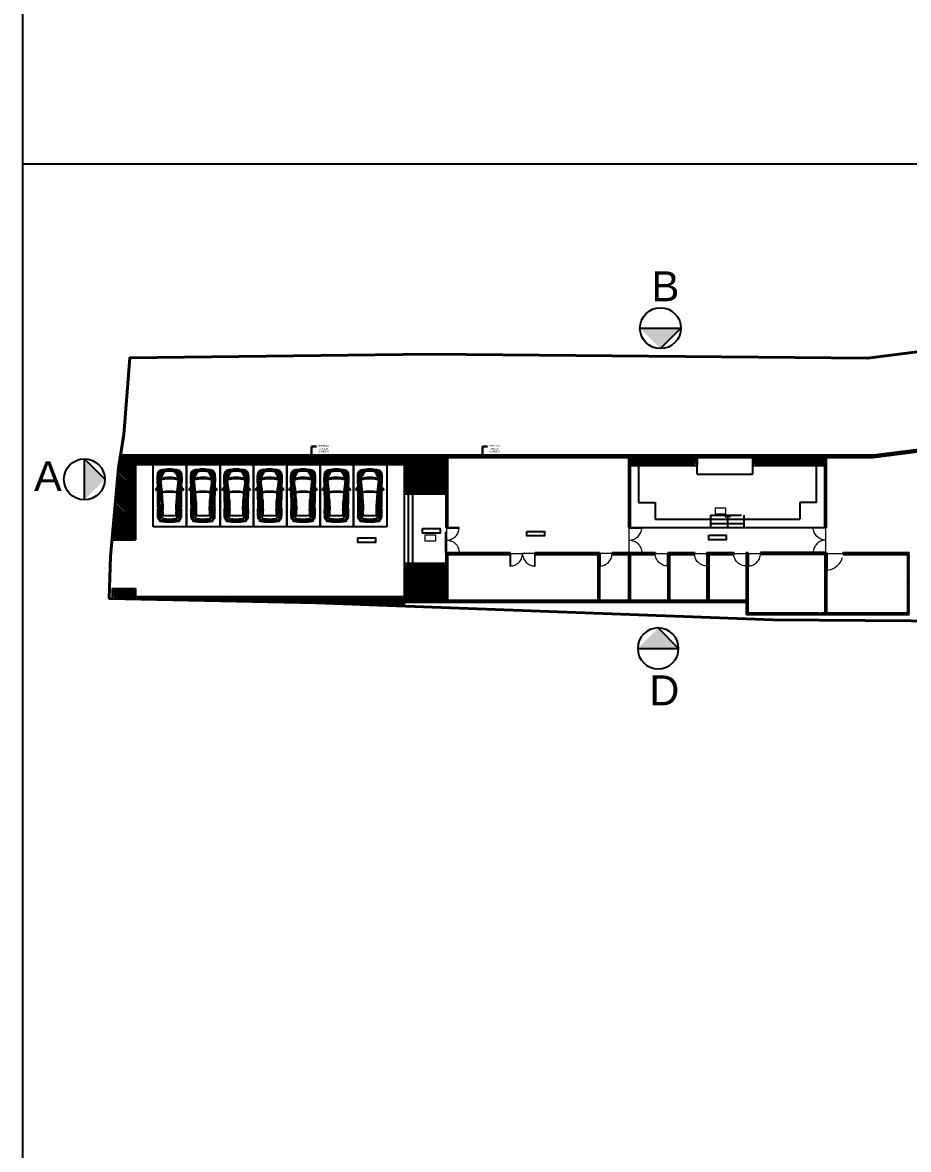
# Model space of a CAD drawing. Header units: metres. Extents: x 494 to 1845, y -666 to 1061.
# Drawn here: x 1753.14 to 1757.37, y 273.09 to 278.47 of the extents above; entities that cross this region are included whole.
import ezdxf
from ezdxf import colors
from ezdxf.entities.mleader import LeaderData, LeaderLine
from ezdxf.math import Vec2, Vec3

# ---------------------------------------------------------------- set-up
doc = ezdxf.new("R2010")
doc.units = ezdxf.units.M
doc.header["$MEASUREMENT"] = 0
for name, pattern in [('1', [0]), ('141011 - Typical Flr Plans -1 - 1.5 & 1-2 BHK_ Kolshet Namrata1$0$HIDDEN', [0.375, 0.25, -0.125]), ('ACAD_ISO02W100', [15, 12, -3])]:
    doc.linetypes.add(name, pattern=pattern)
for name, color, linetype, lineweight in [('07 TEXT', 7, 'Continuous', 13), ('A-Wall Hatch', 8, 'Continuous', 9), ('VDA-DOOR', 23, 'Continuous', 5), ('VDA-HATCH', 8, 'Continuous', 9), ('VDA-WALL', 250, 'Continuous', 25), ('VDA-WINDOW', 5, 'Continuous', 9)]:
    doc.layers.add(name, color=color, linetype=linetype, lineweight=lineweight)
for name, color, linetype in [('CLOUMN GRID', 7, 'Continuous'), ('PLOT - SURVEY', 1, '1'), ('SHEET', 7, 'Continuous'), ('VDA-PARKING', 252, 'Continuous'), ('VDA-WALL BELOW', 8, 'Continuous')]:
    doc.layers.add(name, color=color, linetype=linetype)
doc.styles.get("Standard").update_dxf_attribs({"font": 'arial.ttf'})
pattern_1 = [(315, (-1377.91861, -267.855326), (0.053916892, 0.053916892), [])]
pattern_2 = [(45, (-1377.91861, -267.855326), (-0.0450780573, 0.0450780573), []), (45, (-1377.88856, -267.855326), (-0.0450780573, 0.0450780573), [])]

# ---------------------------------------------------------------- blocks, each defined once
blk = doc.blocks.new('DAFASDFDFA')
at = {"layer": 'SHEET'}
blk.add_line((-5.25, 57.9), (-5.25, 0.5), dxfattribs=at)
blk = doc.blocks.new('P1')
at = {"layer": 'VDA-PARKING'}
for p, q in [((0, 4.5), (2.4, 4.5)), ((0, 0), (0, 4.5)), ((2.4, 4.5), (2.4, 0)), ((2.4, 0), (0, 0))]:
    blk.add_line(p, q, dxfattribs=at)
at = {"layer": 'VDA-PARKING', "color": 8, "extrusion": (1.91705e-10, -0.000389212, 1)}
for p, q in [((0.457, 2.915), (0.372, 3.002, 0)), ((0.372, 3.002), (0.375, 2.898, 0)), ((0.399, 2.737), (0.51, 2.657, -0.001)), ((0.4, 2.764), (0.502, 2.7, -0.001)), ((1.937, 2.736), (1.826, 2.656, -0.001)), ((1.936, 2.763), (1.834, 2.699, -0.001)), ((1.88, 2.913), (1.965, 3.001, 0)), ((1.965, 3.001), (1.962, 2.897, 0))]:
    blk.add_line(p, q, dxfattribs=at)
for centre, radius, start, end in [((0.608, 3.758, -0.002), 0.317, 110.93267, 151.98738), ((3.979, 2.04, -0.002), 3.772, 146.61914, 158.49093), ((0.81, 3.224, -0.002), 0.848, 90.53609, 113.22089), ((0.892, 2.836, -0.002), 1.281, 92.78849, 108.04452), ((-0.027, 4.62, -0.002), 0.994, 301.97645, 329.477), ((0.993, 3.911, -0.002), 0.223, 134.44976, 160.81228), ((1.193, 2.502, -0.002), 1.654, 90.79636, 102.6895), ((0.854, 4.062, -0.002), 0.0196, 105.82877, 154.57942), ((1.168, 2.954, -0.002), 1.171, 89.93765, 105.82877), ((1.143, 2.502, -0.002), 1.654, 77.20083, 89.09397), ((1.169, 2.954, -0.002), 1.171, 74.06156, 89.95268), ((1.485, 4.062, -0.002), 0.0196, 25.31091, 74.06156), ((1.346, 3.911, -0.002), 0.223, 19.07805, 45.44057), ((-1.644, 2.045, -0.002), 3.772, 21.3994, 33.27119), ((2.367, 4.618, -0.002), 0.994, 210.41333, 237.91388), ((1.445, 2.835, -0.002), 1.281, 71.84581, 87.10184), ((1.528, 3.224, -0.002), 0.848, 66.66944, 89.35424), ((1.731, 3.757, -0.002), 0.317, 27.90295, 68.95766), ((4.147, 3.397, -0.002), 3.876, 176.62122, 183.26911), ((1.465, 3.555, -0.002), 1.19, 162.80916, 176.62122), ((0.896, 3.476, -0.002), 0.675, 128.59408, 152.22224), ((5.141, 2.935, -0.002), 4.832, 169.71181, 177.78954), ((0.932, 3.164, -0.002), 0.555, 157.78599, 182.13791), ((0.785, 3.3, -0.002), 0.673, 95.14623, 126.34621), ((1.447, 3.82, -0.002), 1.061, 174.3363, 181.15235), ((0.428, 3.799, -0.002), 0.0412, 181.15235, 223.46598), ((3.362, 3.632, -0.002), 2.992, 186.67193, 191.85402), ((0.428, 3.8, -0.002), 0.0425, 223.46598, 263.25751), ((0.476, 3.352, -0.002), 0.0629, 105.3626, 159.25699), ((0.436, 3.868, -0.002), 0.11, 263.25751, 304.96799), ((5.169, 3.714, -0.002), 4.719, 179.46448, 186.39241), ((1.125, 1.705, -0.002), 1.846, 88.63257, 111.15123), ((10.007, -1.278, -0.002), 10.62, 150.29539, 153.68777), ((1.192, 0.807, -0.002), 2.646, 90.5448, 104.70079), ((6.442, 3.729, -0.002), 5.932, 183.50197, 191.87619), ((0.971, 2.551, -0.002), 1.49, 97.71763, 105.65727), ((0.808, 4.013, -0.002), 0.0381, 227.78475, 248.45802), ((0.814, 4.029, -0.002), 0.055, 248.45802, 280.71221), ((1.147, 2.268, -0.002), 1.736, 89.25255, 100.71221), ((1.21, 1.705, -0.002), 1.846, 68.7391, 91.25776), ((1.189, 2.268, -0.002), 1.736, 79.17812, 90.63778), ((1.141, 0.807, -0.002), 2.646, 75.18954, 89.34553), ((1.525, 4.028, -0.002), 0.055, 259.17812, 291.43231), ((1.531, 4.012, -0.002), 0.0381, 291.43231, 312.10558), ((-7.678, -1.261, -0.002), 10.62, 26.20256, 29.59494), ((1.365, 2.551, -0.002), 1.49, 74.23306, 82.1727), ((1.552, 3.299, -0.002), 0.673, 53.54412, 84.7441), ((-4.103, 3.739, -0.002), 5.932, 348.01414, 356.38836), ((1.902, 3.866, -0.002), 0.11, 234.92234, 276.63282), ((-2.831, 3.722, -0.002), 4.719, 353.49792, 0.42585), ((1.442, 3.476, -0.002), 0.675, 27.66809, 51.29625), ((1.861, 3.35, -0.002), 0.0629, 20.63334, 74.52773), ((-1.023, 3.636, -0.002), 2.992, 348.03631, 353.2184), ((1.91, 3.799, -0.002), 0.0425, 276.63282, 316.42435), ((1.406, 3.164, -0.002), 0.555, 357.75242, 22.10434), ((1.911, 3.798, -0.002), 0.0412, 316.42435, 358.73798), ((0.891, 3.82, -0.002), 1.061, 358.73798, 5.55403), ((-2.804, 2.943, -0.002), 4.832, 2.10079, 10.17852), ((0.873, 3.556, -0.002), 1.19, 3.26911, 17.08117), ((-1.809, 3.403, -0.002), 3.876, 356.62122, 3.26911), ((0.227, 2.664, -0.002), 0.0753, 171.12771, 194.94581), ((0.298, 2.653, -0.002), 0.148, 156.896, 171.12771), ((-0.113, 3.49, -0.002), 0.886, 287.51653, 300.66931), ((0.253, 2.672, -0.002), 0.0985, 134.27637, 156.896), ((0.535, 2.383, -0.002), 0.503, 111.18345, 134.27637), ((0.313, 3.178, -0.002), 0.0364, 183.26911, 243.95904), ((45.639, 2.786, -0.002), 45.343, 179.54607, 179.95075), ((45.639, 2.786, -0.002), 45.343, 180.10431, 181.80675), ((0.138, 2.799, -0.002), 0.367, 30.9223, 61.71962), ((0.374, 2.724, -0.002), 0.0351, 106.10633, 174.2179), ((8.8, 2.423, -0.002), 8.449, 177.74702, 183.00153), ((0.334, 2.889, -0.002), 0.0423, 298.00139, 12.59949), ((0.361, 2.713, -0.002), 0.045, 32.50701, 86.20012), ((8.8, 2.423, -0.002), 8.449, 175.55918, 176.07011), ((-1.043, 3.102, -0.002), 1.42, 359.01208, 1.6745), ((8.8, 2.423, -0.002), 8.407, 176.3245, 182.5982), ((-6.681, 1.307, -0.002), 7.317, 9.1773, 13.51553), ((0.333, 2.915, -0.002), 0.141, 8.53658, 30.9223), ((-3.983, 1.826, -0.002), 4.59, 8.30457, 13.98498), ((13.664, 5.043, -0.002), 13.314, 188.00717, 190.96652), ((6.504, 3.585, -0.002), 5.983, 184.0252, 190.9208), ((-5.472, 1.855, -0.002), 6.046, 0.16877, 5.87651), ((-0.687, 2.308, -0.002), 1.26, 2.2889, 8.30457), ((-4.006, 1.842, -0.002), 4.647, 1.35073, 8.26762), ((1.086, 0.468, -0.002), 2.063, 87.71138, 102.94278), ((1.086, 0.468, -0.002), 2.036, 87.71138, 102.94278), ((-4.006, 1.842, -0.002), 4.676, 1.35073, 7.49041), ((1.086, 0.468, -0.002), 2.09, 87.71138, 102.42044), ((1.247, 0.468, -0.002), 2.09, 77.46989, 92.17895), ((1.247, 0.468, -0.002), 2.063, 76.94755, 92.17895), ((1.247, 0.468, -0.002), 2.036, 76.94755, 92.17895), ((6.341, 1.832, -0.002), 4.676, 172.39992, 178.5396), ((6.341, 1.832, -0.002), 4.647, 171.62271, 178.5396), ((-4.166, 3.595, -0.002), 5.983, 348.96953, 355.86513), ((-11.323, 5.067, -0.002), 13.314, 348.92381, 351.88316), ((7.807, 1.843, -0.002), 6.046, 174.01382, 179.72156), ((3.023, 2.304, -0.002), 1.26, 171.58576, 177.60143), ((6.318, 1.817, -0.002), 4.59, 165.90535, 171.58576), ((9.015, 1.292, -0.002), 7.317, 166.3748, 170.71303), ((2.004, 2.913, -0.002), 0.141, 148.96803, 171.35375), ((2.198, 2.797, -0.002), 0.367, 118.17071, 148.96803), ((-6.464, 2.438, -0.002), 8.407, 357.29213, 3.56583), ((1.975, 2.711, -0.002), 0.045, 93.69021, 147.38332), ((2.003, 2.887, -0.002), 0.0423, 167.29084, 241.88894), ((3.38, 3.098, -0.002), 1.42, 178.21583, 180.87825), ((-6.464, 2.438, -0.002), 8.449, 3.82022, 4.33115), ((1.962, 2.722, -0.002), 0.0351, 5.67243, 73.784), ((-6.464, 2.438, -0.002), 8.449, 356.8888, 2.14331), ((1.8, 2.381, -0.002), 0.503, 45.61396, 68.70688), ((2.451, 3.487, -0.002), 0.886, 239.22102, 252.3738), ((-43.302, 2.871, -0.002), 45.343, 358.08358, 359.78602), ((2.024, 3.176, -0.002), 0.0364, 295.93129, 356.62122), ((-43.302, 2.871, -0.002), 45.343, 359.93958, 0.34426), ((2.083, 2.671, -0.002), 0.0985, 22.99433, 45.61396), ((2.038, 2.651, -0.002), 0.148, 8.76262, 22.99433), ((2.11, 2.662, -0.002), 0.0753, 344.94452, 8.76262), ((0.992, 3.555, -0.002), 1.695, 245.99268, 255.85662), ((4.377, 1.926, -0.002), 4.014, 179.21387, 189.15578), ((0.583, 2.65, -0.002), 0.777, 253.73638, 269.51058), ((5.36, 10.986, -0.002), 10.226, 240.76331, 242.08742), ((4.377, 1.926, -0.002), 3.972, 180.46092, 190.68115), ((-3.708, 1.941, -0.002), 4.301, 359.50188, 5.56592), ((-6.484, 1.488, -0.002), 7.068, 358.32937, 3.12695), ((-10.7, 1.341, -0.002), 11.306, 359.5686, 2.8492), ((34.924, 2.76, -0.002), 34.294, 181.35073, 182.611), ((34.924, 2.76, -0.002), 34.265, 181.35073, 182.611), ((-32.587, 2.825, -0.002), 34.265, 357.27933, 358.5396), ((-32.587, 2.825, -0.002), 34.294, 357.27933, 358.5396), ((13.034, 1.319, -0.002), 11.306, 177.04113, 180.32173), ((6.043, 1.931, -0.002), 4.301, 174.32441, 180.38845), ((8.818, 1.473, -0.002), 7.068, 176.76338, 181.56096), ((1.346, 3.555, -0.002), 1.695, 284.03371, 293.89765), ((1.753, 2.649, -0.002), 0.777, 270.37975, 286.15395), ((-3.008, 10.994, -0.002), 10.226, 297.80291, 299.12702), ((-2.042, 1.932, -0.002), 3.972, 349.20918, 359.42941), ((-2.042, 1.932, -0.002), 4.014, 350.73455, 0.67646), ((5.805, 1.106, -0.002), 5.509, 179.70939, 184.75532), ((1.463, 1.129, -0.002), 1.167, 168.78395, 179.75708), ((-0.615, 0.928, -0.002), 0.97, 0.6767, 19.13993), ((0.352, 1.107, -0.002), 0.0337, 256.88461, 300.41538), ((0.379, 1.002, -0.002), 0.0266, 25.50899, 177.74852), ((2.377, 1.174, -0.002), 2.035, 186.63033, 197.66515), ((-0.278, 2.179, -0.002), 1.278, 300.41538, 313.73565), ((0.405, 0.926, -0.002), 0.0203, 37.99785, 157.29035), ((2.377, 1.174, -0.002), 2.005, 186.90288, 195.509), ((-3.243, -1.358, -0.002), 4.35, 28.6909, 33.13064), ((1.623, 1.482, -0.002), 1.225, 189.15578, 208.27101), ((-3.243, -1.358, -0.002), 4.324, 29.2693, 32.06891), ((-0.278, 2.179, -0.002), 1.243, 307.19819, 313.73565), ((0.654, 1.033, -0.002), 0.171, 118.32855, 159.35029), ((0.996, 1.222, -0.002), 0.518, 194.31148, 215.49781), ((0.557, 0.915, -0.002), 0.0181, 226.67045, 17.81256), ((-12.347, 0.991, -0.002), 12.921, 359.68593, 1.03813), ((-5.042, 0.938, -0.002), 5.714, 358.5996, 2.611), ((-5.042, 0.938, -0.002), 5.742, 358.5996, 2.611), ((7.375, 0.926, -0.002), 5.742, 177.27933, 181.29073), ((7.375, 0.926, -0.002), 5.714, 177.27933, 181.29073), ((2.613, 2.177, -0.002), 1.278, 226.15468, 239.47495), ((2.613, 2.177, -0.002), 1.243, 226.15468, 232.69214), ((1.776, 0.914, -0.002), 0.0181, 162.07777, 313.21988), ((14.68, 0.966, -0.002), 12.921, 178.8522, 180.2044), ((1.337, 1.221, -0.002), 0.518, 324.39252, 345.57885), ((5.572, -1.366, -0.002), 4.35, 146.75969, 151.19943), ((1.679, 1.032, -0.002), 0.171, 20.54004, 61.56178), ((0.711, 1.483, -0.002), 1.225, 331.61932, 350.73455), ((5.572, -1.366, -0.002), 4.324, 147.82142, 150.62103), ((-0.043, 1.177, -0.002), 2.005, 344.38133, 352.98745), ((-0.043, 1.177, -0.002), 2.035, 342.22518, 353.26), ((1.928, 0.924, -0.002), 0.0203, 22.59998, 141.89248), ((1.954, 1, -0.002), 0.0266, 2.14181, 154.38134), ((1.981, 1.105, -0.002), 0.0337, 239.47495, 283.00572), ((2.948, 0.924, -0.002), 0.97, 160.7504, 179.21363), ((0.871, 1.13, -0.002), 1.167, 0.13325, 11.10638), ((-3.472, 1.115, -0.002), 5.509, 355.13501, 0.18094), ((0.223, 0.675, -0.002), 0.144, 16.03335, 55.48899), ((0.352, 0.647, -0.002), 0.0371, 175.89334, 221.9107), ((-0.162, 0.186, -0.002), 0.653, 36.19732, 41.9107), ((1.235, 0.966, -0.002), 0.909, 196.03335, 206.54795), ((0.179, 0.435, -0.002), 0.231, 22.27541, 36.19732), ((0.916, 0.737, -0.002), 0.565, 202.27541, 206.46968), ((0.542, 0.551, -0.002), 0.148, 206.46968, 252.59162), ((0.431, 0.564, -0.002), 0.0098, 206.54795, 314.94424), ((0.546, 0.567, -0.002), 0.117, 186.5016, 251.26035), ((0.198, 0.882, -0.002), 0.404, 306.40942, 337.95743), ((0.13, 0.952, -0.002), 0.445, 315.1666, 333.91553), ((0.593, 0.626, -0.002), 0.155, 202.74493, 277.76813), ((1.103, 3.659, -0.002), 3.304, 259.45213, 271.0928), ((1.069, 3.559, -0.002), 3.153, 259.75072, 271.76243), ((0.678, 0.684, -0.002), 0.115, 103.99258, 156.25857), ((0.95, 0.994, -0.002), 0.461, 214.96682, 233.82821), ((1.919, -0.221, -0.002), 1.479, 145.58276, 151.99186), ((1.197, 3.995, -0.002), 3.57, 260.59777, 269.5043), ((0.981, -1.842, -0.002), 2.658, 96.44818, 97.14807), ((0.723, 0.713, -0.002), 0.101, 243.4254, 256.47042), ((0.886, -3.46, -0.002), 4.264, 86.23142, 92.74207), ((40.602, 1047.071, -0.002), 1047.302, 267.81584, 267.842045), ((1.15, 2.486, -0.002), 1.925, 256.47042, 270.49149), ((1.439, -3.46, -0.002), 4.264, 87.14826, 93.65891), ((1.186, 2.486, -0.002), 1.925, 269.39884, 283.41991), ((-36.266, 1047.145, -0.002), 1047.302, 272.048285, 272.07449), ((1.142, 3.995, -0.002), 3.57, 270.38603, 279.29256), ((1.269, 3.558, -0.002), 3.153, 268.1279, 280.13961), ((1.236, 3.658, -0.002), 3.304, 268.79753, 280.4382), ((1.61, 0.712, -0.002), 0.101, 283.41991, 296.46493), ((0.412, -0.22, -0.002), 1.479, 27.89847, 34.30757), ((1.347, -1.842, -0.002), 2.658, 82.74226, 83.44215), ((1.383, 0.994, -0.002), 0.461, 306.06212, 324.92351), ((1.655, 0.683, -0.002), 0.115, 23.63176, 75.89775), ((1.74, 0.625, -0.002), 0.155, 262.1222, 337.1454), ((2.135, 0.88, -0.002), 0.404, 201.9329, 233.48091), ((2.204, 0.95, -0.002), 0.445, 205.9748, 224.72373), ((1.787, 0.566, -0.002), 0.117, 288.62998, 353.38873), ((1.79, 0.55, -0.002), 0.148, 287.29871, 333.42065), ((1.902, 0.562, -0.002), 0.0098, 224.94609, 333.34238), ((1.098, 0.966, -0.002), 0.909, 333.34238, 343.85698), ((1.417, 0.737, -0.002), 0.565, 333.42065, 337.61492), ((2.153, 0.434, -0.002), 0.231, 143.69301, 157.61492), ((2.493, 0.184, -0.002), 0.653, 137.97963, 143.69301), ((2.109, 0.673, -0.002), 0.144, 124.40134, 163.85698), ((1.981, 0.646, -0.002), 0.0371, 317.97963, 3.99699)]:
    blk.add_arc(centre, radius, start, end, dxfattribs=at)
blk.add_ellipse((1.17, 4.063), major_axis=(-0.0606, -0.0003, 0), ratio=0.652487, start_param=4.708193, end_param=7.849785, dxfattribs=at)
at = {"layer": 'VDA-PARKING', "color": 8, "extrusion": (-1.91705e-10, 0.000389212, -1)}
blk.add_ellipse((1.17, 4.063), major_axis=(0.0606, -0.0004, 0), ratio=0.652487, start_param=4.708193, end_param=7.849785, dxfattribs=at)
blk = doc.blocks.new('afasfdas')
at = {"layer": 'VDA-DOOR', "color": 5, "linetype": '141011 - Typical Flr Plans -1 - 1.5 & 1-2 BHK_ Kolshet Namrata1$0$HIDDEN'}
for p, q in [((-0.038, -0.001), (-0.038, -0.9)), ((0, -0.001), (-0.038, -0.001)), ((0, -0.9), (0, -0.001)), ((-0.038, -0.9), (0, -0.9))]:
    blk.add_line(p, q, dxfattribs=at)
blk.add_arc((0, 0), 0.9, 180.04247, 270, dxfattribs=at)
blk = doc.blocks.new('DXFG-flat-2-flat-28-flat-1-flat-1-flat-1-flat-1-flat-1-flat-1-flat-1-flat-1-flat-2-flat-1-flat-1-flat-1-flat-1-flat-1-flat-5-flat-1')
at = {"layer": 'VDA-DOOR'}
blk.add_line((-147.599, -172.986), (-147.599, -172.95), dxfattribs=at)
at = {"layer": 'VDA-DOOR', "color": 5}
for p, q in [((-147.599, -172.95), (-146.732, -172.95)), ((-146.732, -172.986), (-147.599, -172.986)), ((-146.732, -172.95), (-146.732, -172.986))]:
    blk.add_line(p, q, dxfattribs=at)
at = {"layer": 'VDA-DOOR', "color": 5, "linetype": 'ACAD_ISO02W100', "ltscale": 0.01}
blk.add_arc((-146.731, -172.95), 0.868, 180, 269.95753, dxfattribs=at)
blk = doc.blocks.new('dsafsdaf')
at = {"layer": 'VDA-DOOR'}
for p, q in [((0, 0.038), (1.2, 0.038)), ((0, 0), (0, 0.038)), ((1.2, 0), (0, 0)), ((1.2, 0.038), (1.2, 0))]:
    blk.add_line(p, q, dxfattribs=at)
at = {"layer": 'VDA-DOOR', "linetype": 'ACAD_ISO02W100', "ltscale": 0.01}
blk.add_arc((-0.078, -0.081), 1.283, 5.30906, 86.53295, dxfattribs=at)
blk = doc.blocks.new('fdfdsafd')
at = {"layer": 'VDA-DOOR', "color": 5}
for p, q in [((-0.9, -0.899), (-0.9, 0)), ((-0.862, 0), (-0.862, -0.899)), ((0.862, 0), (0.862, -0.899)), ((0.9, -0.899), (0.9, 0)), ((-0.862, -0.899), (-0.9, -0.899)), ((0.862, -0.899), (0.9, -0.899))]:
    blk.add_line(p, q, dxfattribs=at)
at = {"layer": 'VDA-DOOR', "color": 5, "linetype": 'ACAD_ISO02W100', "ltscale": 0.01}
for centre, start, end in [((-0.9, 0.001), 270, 359.95753), ((0.9, 0.001), 180.04247, 270)]:
    blk.add_arc(centre, 0.9, start, end, dxfattribs=at)
blk = doc.blocks.new('RWRERE')
h = blk.add_hatch(color=251)
h.dxf.hatch_style = 1
h.paths.add_polyline_path([(0, 0.383), (-0.383, 0), (0.383, 0)])
for p, q in [((-0.383, 0), (0, 0.383)), ((0.383, 0), (-0.383, 0))]:
    blk.add_line(p, q)
blk.add_circle((0, 0), 0.383)
blk = doc.blocks.new('zw$4F79')
at = {"layer": 'A-Wall Hatch'}
h = blk.add_hatch(dxfattribs=at)
h.set_pattern_fill('ANSI31', color=62, scale=0.61, angle=270)
h.set_pattern_definition(pattern_1)
h.paths.add_polyline_path([(0.266, 7.2), (1.772, 7.2), (1.772, 12.55), (0.802, 12.55), (0.658, 11.681)])
h.paths.add_polyline_path([(0.341, 6.625), (1.772, 6.625), (1.772, 7.075), (0.341, 7.075)])
h.paths.add_polyline_path([(0.341, 2.425), (1.772, 2.425), (1.772, 2.875), (0.341, 2.875)])
h.paths.add_polyline_path([(1.897, 2.242), (1.897, 2.3), (21.074, 2.3), (21.074, 1.731), (14.846, 1.963)])
h.paths.add_polyline_path([(21.324, 2.225), (24.199, 2.225), (24.199, 4.662), (21.324, 4.662)])
h.paths.add_polyline_path([(21.324, 9.912), (21.324, 12.35), (24.199, 12.35), (24.199, 9.912)])
h.paths.add_polyline_path([(62.369, 13.375), (69.599, 13.375), (69.592, 14.297)])
h.paths.add_polyline_path([(69.599, 14.243), (73.624, 14.243), (73.624, 14.811), (69.592, 14.297)])
h = blk.add_hatch(dxfattribs=at)
h.set_pattern_fill('ANSI31', color=62, scale=0.61, angle=270)
h.set_pattern_definition(pattern_1)
h.paths.add_polyline_path([(1.897, 12.05), (21.199, 12.05), (21.199, 12.425), (1.897, 12.425)])
h = blk.add_hatch(dxfattribs=at)
h.set_pattern_fill('ANSI31', color=62, scale=0.61, angle=270)
h.set_pattern_definition(pattern_1)
h.paths.add_polyline_path([(37.449, 12.425), (37.449, 11.975), (42.136, 11.975), (42.136, 12.425)])
h.paths.add_polyline_path([(46.386, 12.425), (46.386, 11.975), (51.449, 11.975), (51.449, 12.425)])
at = {"layer": 'VDA-HATCH'}
h = blk.add_hatch(dxfattribs=at)
h.set_pattern_fill('ANSI32', color=256, scale=0.17)
h.set_pattern_definition(pattern_2)
h.paths.add_polyline_path([(73.749, 14.827), (73.747, 14.953), (54.914, 12.55), (24.199, 12.55), (24.199, 12.425), (54.922, 12.425)])
h.paths.add_polyline_path([(50.474, 1.125), (50.474, 1.25), (51.449, 1.25), (51.449, 5.575), (51.574, 5.575), (51.574, 1.25), (57.399, 1.25), (57.399, 5.45), (52.774, 5.45), (52.774, 5.575), (57.524, 5.575), (57.524, 1.125)])
h.paths.add_polyline_path([(35.124, 2.15), (35.124, 5.575), (35.249, 5.575), (35.249, 2.025), (30.614, 2.025), (30.614, 2.15)])
h.paths.add_polyline_path([(36.449, 2.025), (36.449, 2.15), (37.324, 2.15), (37.324, 5.575), (37.386, 5.575), (37.449, 5.575), (37.449, 2.15), (38.074, 2.15), (38.074, 2.025)])
h.paths.add_polyline_path([(42.449, 2.025), (42.449, 2.15), (42.974, 2.15), (42.974, 5.575), (43.099, 5.575), (43.099, 2.15), (43.824, 2.15), (43.824, 2.025)])
h.paths.add_polyline_path([(39.574, 2.025), (39.574, 2.15), (40.149, 2.15), (40.149, 5.575), (40.274, 5.575), (40.274, 2.15), (40.949, 2.15), (40.949, 2.025)])
h.paths.add_polyline_path([(45.324, 2.025), (45.324, 2.15), (45.799, 2.15), (45.799, 5.575), (45.924, 5.575), (45.924, 2.025)])
h.paths.add_polyline_path([(78.819, 11.338), (78.819, 11.425), (79.544, 11.425), (79.544, 11.3), (78.944, 11.3), (78.944, 10.1), (78.819, 10.1)])
h.paths.add_polyline_path([(76.012, 15.242), (76.967, 15.364), (77.141, 15.386), (77.167, 15.389), (78.024, 15.498), (78.04, 15.374), (76.028, 15.118)])
h.paths.add_polyline_path([(81.344, 15.922), (81.469, 15.922), (81.469, 11), (81.344, 11)])
h.paths.add_polyline_path([(24.199, 2.15), (28.814, 2.15), (28.814, 2.025), (24.199, 2.025)])
h.paths.add_polyline_path([(79.81, 15.726), (79.826, 15.602), (81.344, 15.796), (81.344, 15.922)])
h.paths.add_polyline_path([(59.024, 1.525), (59.024, 4.55), (59.149, 4.55), (59.149, 1.525)])
h.paths.add_polyline_path([(58.874, 5.45), (58.874, 5.575), (61.524, 5.575), (61.524, 5.45)])
h.paths.add_polyline_path([(61.524, 3.275), (61.649, 3.275), (61.649, 1.125), (61.524, 1.125)])
h.paths.add_polyline_path([(80.294, 11.3), (80.294, 11.425), (81.344, 11.425), (81.344, 11.3)])
h.paths.add_polyline_path([(60.499, 3), (61.524, 3), (61.524, 3.125), (60.499, 3.125)])
h.paths.add_polyline_path([(45.799, 1.125), (45.799, 1.25), (46.674, 1.25), (46.674, 1.125)])
h.paths.add_polyline_path([(48.174, 1.125), (48.174, 1.25), (48.974, 1.25), (48.974, 1.125)])
h.paths.add_polyline_path([(45.799, 2.025), (45.799, 1.25), (45.924, 1.25), (45.924, 2.025)])
h.paths.add_polyline_path([(58.274, 2.55), (59.024, 2.55), (59.024, 2.675), (58.274, 2.675)])
h.paths.add_polyline_path([(73.749, 14.953), (73.749, 14.827), (74.243, 14.89), (74.227, 15.014)])
h.paths.add_polyline_path([(60.499, 1.525), (60.499, 2.25), (60.624, 2.25), (60.624, 1.525)])
h.paths.add_polyline_path([(61.524, 11.75), (61.524, 11.15), (61.649, 11.15), (61.649, 11.75), (61.524, 11.75)])
h.paths.add_polyline_path([(58.424, 4.173), (59.024, 4.173), (59.024, 4.298), (58.424, 4.298)])
h.paths.add_polyline_path([(71.074, 11), (71.199, 11), (71.199, 11.425), (71.074, 11.425), (71.074, 11)])
h.paths.add_polyline_path([(73.624, 11), (73.624, 11.425), (73.749, 11.425), (73.749, 11)])
h.paths.add_polyline_path([(76.444, 11), (76.444, 11.425), (76.569, 11.425), (76.569, 11), (76.444, 11)])
h.paths.add_polyline_path([(81.344, 10.1), (81.469, 10.1), (81.469, 10.4), (81.344, 10.4)])
h = blk.add_hatch(dxfattribs=at)
h.set_pattern_fill('ANSI31', color=256, scale=0.26)
h.set_pattern_definition([(45, (-1377.91861, -267.855326), (-0.0229809704, 0.0229809704), [])])
h.paths.add_polyline_path([(21.199, 12.55), (21.199, 12.35), (24.199, 12.35), (24.199, 12.55)])
h.paths.add_polyline_path([(21.199, 2.025), (24.199, 2.025), (24.199, 2.15), (24.199, 2.225), (21.199, 2.225)])
h = blk.add_hatch(dxfattribs=at)
h.set_pattern_fill('ANSI32', color=256, scale=0.17)
h.set_pattern_definition(pattern_2)
h.paths.add_polyline_path([(36.149, 5.45), (37.324, 5.45), (37.324, 5.575), (36.149, 5.575)])
for q in [(44.259, 8.127), (44.449, 7.375), (44.638, 8.127)]:
    blk.add_line((44.449, 8.275), q)
at = {"color": 105, "lineweight": 30}
for points in [[(21.199, 12.35), (24.324, 12.35), (24.324, 12.425), (54.922, 12.425), (73.624, 14.811)], [(1.897, 12.425), (21.199, 12.425)]]:
    blk.add_lwpolyline(points, dxfattribs=at)
for points in [[(22.525, 7.314), (23.785, 7.314), (23.785, 6.984), (22.525, 6.984)], [(17.873, 6.643), (19.133, 6.643), (19.133, 6.313), (17.873, 6.313)], [(30.023, 7.105), (31.283, 7.105), (31.283, 6.775), (30.023, 6.775)], [(43.099, 6.836), (44.359, 6.836), (44.359, 6.507), (43.099, 6.507)]]:
    blk.add_lwpolyline(points, close=True)
at = {"layer": '07 TEXT'}
for points in [[(44.34, 8.774), (43.555, 8.774), (43.555, 8.375), (44.34, 8.375)], [(23.472, 6.834), (22.688, 6.834), (22.688, 6.435), (23.472, 6.435)]]:
    blk.add_lwpolyline(points, close=True, dxfattribs=at)
at = {"layer": 'PLOT - SURVEY', "color": 250, "linetype": 'Continuous', "lineweight": 40}
for p, q in [((54.914, 12.55), (83.582, 16.208, 0)), ((0.782, 12.55), (54.914, 12.55))]:
    blk.add_line(p, q, dxfattribs=at)
for points in [[(80.874, 22.919), (54.511, 19.555), (23.054, 19.845), (1.472, 19.582), (1.055, 14.074), (0.658, 11.681), (0.1, 5.305), (0, 2.283), (14.846, 1.963), (47.734, 0.735), (84.13, 0.484)], [(82.199, 23.088), (54.511, 19.555), (23.054, 19.845), (1.472, 19.582)]]:
    blk.add_lwpolyline(points, dxfattribs=at)
at = {"layer": 'VDA-DOOR'}
for p, q in [((28.814, 5.512), (28.852, 5.512)), ((30.614, 5.512), (30.576, 5.512)), ((36.149, 5.512), (35.249, 5.512)), ((39.249, 5.512), (40.149, 5.512)), ((42.074, 5.512), (42.974, 5.512)), ((44.899, 5.512), (45.799, 5.512)), ((45.924, 5.512), (46.824, 5.512)), ((51.574, 5.512), (52.774, 5.512))]:
    blk.add_line(p, q, dxfattribs=at)
at = {"layer": 'VDA-DOOR', "color": 5}
for p in [(28.852, 5.512), (30.614, 5.512)]:
    blk.add_line(p, (29.714, 5.512), dxfattribs=at)
at = {"layer": 'VDA-WALL'}
for p, q in [((54.914, 12.55), (73.749, 14.953)), ((1.772, 12.55), (54.914, 12.55)), ((24.199, 12.55), (54.914, 12.55)), ((24.199, 12.425), (54.922, 12.425)), ((42.261, 11.225), (42.261, 12.425)), ((46.261, 11.225), (46.261, 12.425)), ((42.261, 11.225), (46.261, 11.225)), ((21.199, 9.787), (21.199, 4.787)), ((21.499, 9.787), (21.499, 4.787)), ((21.799, 9.787), (21.799, 4.787)), ((24.199, 5.575), (24.199, 7.075)), ((35.124, 5.575), (35.124, 2.15)), ((35.249, 5.575), (35.249, 2.025)), ((36.149, 5.575), (37.449, 5.575)), ((36.149, 5.575), (36.149, 5.45)), ((36.149, 5.45), (37.324, 5.45)), ((37.324, 5.575), (37.324, 2.15)), ((37.449, 5.575), (37.449, 2.15)), ((40.149, 5.575), (40.149, 2.15)), ((40.149, 5.575), (40.274, 5.575)), ((40.274, 5.575), (40.274, 2.15)), ((42.974, 5.575), (42.974, 2.15)), ((42.974, 5.575), (43.099, 5.575)), ((43.099, 5.575), (43.099, 2.15)), ((45.799, 5.575), (45.799, 2.15)), ((45.799, 5.575), (45.924, 5.575)), ((45.924, 5.575), (45.924, 2.025)), ((46.824, 5.575), (46.824, 5.45)), ((51.449, 5.575), (51.574, 5.575)), ((51.449, 5.575), (51.449, 1.25)), ((51.574, 5.575), (51.574, 1.25)), ((52.774, 5.575), (57.524, 5.575)), ((52.774, 5.575), (52.774, 5.45)), ((52.774, 5.45), (52.774, 5.575)), ((52.774, 5.45), (57.399, 5.45)), ((57.399, 5.45), (57.399, 1.25)), ((21.199, 2.225), (24.199, 2.225)), ((21.199, 2.225), (21.199, 2.025)), ((21.199, 2.025), (28.814, 2.025)), ((24.199, 2.15), (28.814, 2.15)), ((24.199, 2.15), (24.199, 2.025)), ((28.814, 2.025), (28.814, 2.15)), ((30.614, 2.15), (35.124, 2.15)), ((30.614, 2.025), (30.614, 2.15)), ((30.614, 2.025), (35.249, 2.025)), ((36.449, 2.15), (37.324, 2.15)), ((36.449, 2.15), (36.449, 2.025)), ((36.449, 2.025), (38.074, 2.025)), ((37.449, 2.15), (38.074, 2.15)), ((38.074, 2.025), (38.074, 2.15)), ((39.524, 2.15), (40.149, 2.15)), ((39.574, 2.025), (39.574, 2.15)), ((39.574, 2.025), (40.949, 2.025)), ((40.324, 2.15), (40.949, 2.15)), ((40.949, 2.15), (40.949, 2.025)), ((42.449, 2.15), (43.074, 2.15)), ((42.449, 2.025), (42.449, 2.15)), ((42.449, 2.025), (43.824, 2.025)), ((43.199, 2.15), (43.824, 2.15)), ((43.824, 2.025), (43.824, 2.15)), ((45.324, 2.15), (45.799, 2.15)), ((45.324, 2.025), (45.324, 2.15)), ((45.324, 2.025), (45.799, 2.025)), ((45.799, 2.025), (45.799, 1.125)), ((45.924, 2.025), (45.924, 1.25)), ((45.799, 1.125), (46.674, 1.125)), ((45.924, 1.25), (46.674, 1.25)), ((46.674, 1.25), (46.674, 1.125)), ((48.174, 1.25), (48.974, 1.25)), ((48.174, 1.125), (48.174, 1.25)), ((48.174, 1.125), (48.974, 1.125)), ((48.974, 1.25), (48.974, 1.125)), ((50.474, 1.25), (51.074, 1.25)), ((50.474, 1.25), (50.474, 1.125)), ((50.474, 1.125), (57.524, 1.125)), ((51.199, 1.25), (57.399, 1.25))]:
    blk.add_line(p, q, dxfattribs=at)
blk.add_lwpolyline([(21.199, 12.35), (24.199, 12.35), (24.199, 12.55), (21.199, 12.55)], close=True, dxfattribs=at)
at = {"layer": 'VDA-WALL BELOW'}
for p, q in [((1.772, 12.55), (1.772, 6.5)), ((1.897, 12.55), (1.897, 6.5)), ((1.897, 12.425), (21.199, 12.425)), ((21.199, 12.55), (21.199, 9.787)), ((21.324, 12.35), (21.324, 9.912)), ((24.199, 12.55), (24.199, 7.375)), ((24.324, 12.425), (24.324, 7.375)), ((37.324, 12.425), (37.324, 7.375)), ((37.449, 12.425), (37.449, 7.375)), ((42.136, 12.425), (42.136, 11.975)), ((42.261, 12.425), (42.261, 11.85)), ((46.261, 12.425), (46.261, 11.85)), ((46.386, 12.425), (46.386, 11.975)), ((51.449, 7.375), (51.449, 12.425)), ((51.574, 7.375), (51.574, 12.425)), ((1.897, 12.05), (21.199, 12.05)), ((1.897, 11.925), (21.199, 11.925)), ((37.449, 11.975), (42.136, 11.975)), ((37.449, 11.85), (42.261, 11.85)), ((38.049, 11.85), (38.049, 9.175)), ((46.261, 11.85), (51.449, 11.85)), ((46.386, 11.975), (51.449, 11.975)), ((50.849, 9.175), (50.849, 11.85)), ((24.199, 9.787), (21.199, 9.787)), ((24.199, 9.912), (21.324, 9.912)), ((38.049, 9.175), (39.249, 9.175)), ((39.249, 9.175), (39.249, 7.975)), ((49.649, 9.175), (49.649, 7.975)), ((50.849, 9.175), (49.649, 9.175)), ((43.249, 7.375), (43.249, 8.275)), ((43.249, 8.275), (45.461, 8.275)), ((45.649, 7.375), (45.649, 8.275)), ((24.199, 7.375), (24.324, 7.375)), ((37.324, 7.375), (51.574, 7.375)), ((39.249, 7.975), (49.649, 7.975)), ((43.249, 7.675), (45.649, 7.675)), ((0.216, 6.5), (1.772, 6.5)), ((0.266, 7.2), (1.772, 7.2)), ((0.341, 7.075), (1.772, 7.075)), ((0.341, 7.075), (0.341, 6.625)), ((0.341, 6.625), (1.772, 6.625)), ((1.772, 6.5), (1.897, 6.5)), ((24.199, 5.575), (24.199, 2.15)), ((24.199, 5.575), (28.814, 5.575)), ((24.324, 5.45), (24.324, 2.15)), ((24.324, 5.45), (28.814, 5.45)), ((28.814, 5.45), (28.814, 5.575)), ((28.814, 5.45), (28.814, 5.575)), ((30.614, 5.575), (35.249, 5.575)), ((30.614, 5.45), (30.614, 5.575)), ((30.614, 5.45), (30.614, 5.575)), ((30.614, 5.45), (35.124, 5.45)), ((37.449, 5.575), (39.249, 5.575)), ((37.449, 5.45), (39.251, 5.45)), ((39.249, 5.575), (39.249, 5.45)), ((39.249, 5.575), (39.249, 5.45)), ((40.274, 5.575), (42.074, 5.575)), ((40.274, 5.45), (42.074, 5.45)), ((42.074, 5.575), (42.074, 5.45)), ((42.074, 5.575), (42.074, 5.45)), ((43.099, 5.575), (44.899, 5.575)), ((43.099, 5.45), (44.899, 5.45)), ((44.899, 5.575), (44.899, 5.45)), ((44.899, 5.575), (44.899, 5.45)), ((51.449, 5.575), (46.824, 5.575)), ((46.824, 5.575), (46.824, 5.45)), ((51.449, 5.45), (46.824, 5.45)), ((24.199, 4.787), (21.199, 4.787)), ((21.199, 4.787), (21.199, 2.225)), ((24.199, 4.662), (21.324, 4.662)), ((21.324, 4.662), (21.324, 2.225)), ((0.216, 3), (1.897, 3)), ((0.216, 3), (0.216, 2.3)), ((0.341, 2.875), (1.772, 2.875)), ((0.341, 2.875), (0.341, 2.425)), ((1.772, 2.875), (1.772, 2.425)), ((1.897, 3), (1.897, 2.242)), ((0.005, 2.3), (21.074, 2.3)), ((0.155, 2.3), (1.897, 2.3)), ((0.341, 2.425), (21.199, 2.425)), ((21.074, 2.3), (21.074, 1.731)), ((21.199, 2.025), (21.199, 1.726)), ((28.814, 2.15), (30.614, 2.15)), ((28.814, 2.025), (30.614, 2.025)), ((35.249, 2.15), (36.449, 2.15)), ((35.249, 2.025), (36.449, 2.025)), ((38.074, 2.15), (39.574, 2.15)), ((38.074, 2.025), (39.574, 2.025)), ((40.949, 2.15), (42.449, 2.15)), ((40.949, 2.025), (42.449, 2.025)), ((43.824, 2.15), (45.324, 2.15)), ((43.824, 2.025), (45.324, 2.025)), ((46.674, 1.25), (48.174, 1.25)), ((46.674, 1.125), (48.174, 1.125)), ((48.974, 1.25), (50.474, 1.25)), ((48.974, 1.125), (50.474, 1.125))]:
    blk.add_line(p, q, dxfattribs=at)
blk.add_lwpolyline([(1.897, 12.512), (21.199, 12.512), (21.199, 12.462), (1.897, 12.462)], close=True, dxfattribs=at)
at = {"layer": 'VDA-WINDOW'}
for p, q in [((24.261, 12.425), (24.261, 7.375)), ((37.386, 12.425), (37.386, 7.375)), ((51.511, 7.375), (51.511, 12.425)), ((24.261, 5.613), (24.261, 7.337)), ((37.386, 5.613), (37.386, 7.337)), ((51.511, 5.613), (51.511, 7.337)), ((24.261, 5.512), (28.814, 5.512)), ((24.261, 5.512), (24.261, 2.15)), ((30.614, 5.512), (35.124, 5.512)), ((37.449, 5.512), (39.299, 5.512)), ((40.274, 5.512), (42.074, 5.512)), ((43.099, 5.512), (44.949, 5.512)), ((51.449, 5.512), (46.824, 5.512)), ((28.814, 2.087), (30.614, 2.087)), ((35.249, 2.087), (36.449, 2.087)), ((38.074, 2.087), (39.574, 2.087)), ((40.949, 2.087), (42.449, 2.087)), ((43.824, 2.087), (45.324, 2.087)), ((46.674, 1.187), (48.174, 1.187)), ((48.974, 1.187), (50.474, 1.187))]:
    blk.add_line(p, q, dxfattribs=at)
at = {"layer": 'VDA-DOOR', "color": 192}
for p, rotation in [((24.26, 7.375), 90), ((37.385, 7.375), 90), ((51.512, 5.575), 270.0000000000001)]:
    blk.add_blockref('afasfdas', p, dxfattribs=dict(at, rotation=rotation))
at = {"layer": 'VDA-DOOR', "color": 192, "xscale": -1}
for p, rotation in [((51.512, 7.375), 270), ((24.26, 5.575), 89.99999999999986), ((37.385, 5.575), 89.99999999999987)]:
    blk.add_blockref('afasfdas', p, dxfattribs=dict(at, rotation=rotation))
at = {"layer": 'VDA-DOOR', "color": 3}
blk.add_blockref('fdfdsafd', (29.714, 5.512), dxfattribs=at)
at = {"layer": 'VDA-DOOR', "xscale": 1.036440322957658, "yscale": 1.036440322957658, "zscale": 1.036440322957658, "rotation": 90.00000000000001}
blk.add_blockref('DXFG-flat-2-flat-28-flat-1-flat-1-flat-1-flat-1-flat-1-flat-1-flat-1-flat-1-flat-2-flat-1-flat-1-flat-1-flat-1-flat-1-flat-5-flat-1', (-144.003, 157.591), dxfattribs=at)
at = {"layer": 'VDA-DOOR', "extrusion": (0, 0, -1), "yscale": 1.036440322957658, "zscale": -1.036440322957658}
for p, xscale, rotation in [((-219.401, 157.591), 1.036440322957658, 90.00000000000006), ((-222.226, 157.591), 1.036440322957658, 90.00000000000006), ((-225.051, 157.591), 1.036440322957658, 89.99999999929801), ((133.328, 157.591), -1.036440322957658, 269.9999999999999)]:
    blk.add_blockref('DXFG-flat-2-flat-28-flat-1-flat-1-flat-1-flat-1-flat-1-flat-1-flat-1-flat-1-flat-2-flat-1-flat-1-flat-1-flat-1-flat-1-flat-5-flat-1', p, dxfattribs=dict(at, xscale=xscale, rotation=rotation))
at = {"layer": 'VDA-DOOR', "rotation": 270}
blk.add_blockref('dsafsdaf', (51.574, 5.512), dxfattribs=at)
at = {"layer": 'VDA-PARKING'}
for p in [(3.165, 7.425), (5.565, 7.425), (7.965, 7.425), (10.365, 7.425), (12.765, 7.425), (15.165, 7.425), (17.565, 7.425)]:
    blk.add_blockref('P1', p, dxfattribs=at)
at = {"color": 105, "lineweight": 30}
ml = blk.add_multileader_mtext('Standard', dxfattribs=at)
ml.set_content('{\\H0.66667x;\\C256;\\c0;VERTICAL\\P GREEN \\PGARDEN\\H1.5x;\\P\\pq*;} ', color=105)
ml.set_leader_properties()
ml.build(insert=Vec2(0, 0))
ml.multileader.update_dxf_attribs({"dogleg_length": 0.36, "arrow_head_size": 0.18})
ctx = ml.context
ctx.base_point, ctx.char_height, ctx.arrow_head_size, ctx.landing_gap_size, ctx.plane_origin = Vec3(14.9, 13.219), 0.18, 0.18, 0.09, Vec3(14.54, 12.488)
ctx.text_align_type = 1
notes = []
notes.append((ctx, [(0, (1, 1, 0), (14.54, 13.219), (1, 0), 0.36, [(0, [(14.54, 12.488)], 0, [])])]))
ctx.mtext.insert, ctx.mtext.alignment, ctx.mtext.flow_direction = Vec3(15.397, 13.309), 2, 5
ml = blk.add_multileader_mtext('Standard', dxfattribs=at)
ml.set_content('{\\H0.66667x;\\C256;\\c0;VERTICAL\\P GREEN \\PGARDEN\\H1.5x;\\P\\pq*;} ', color=105)
ml.set_leader_properties()
ml.build(insert=Vec2(0, 0))
ml.multileader.update_dxf_attribs({"dogleg_length": 0.36, "arrow_head_size": 0.18})
ctx = ml.context
ctx.base_point, ctx.char_height, ctx.arrow_head_size, ctx.landing_gap_size, ctx.plane_origin = Vec3(27.2, 13.219), 0.18, 0.18, 0.09, Vec3(26.84, 12.488)
ctx.text_align_type = 1
notes.append((ctx, [(0, (1, 1, 0), (26.84, 13.219), (1, 0), 0.36, [(0, [(26.84, 12.488)], 0, [])])]))
ctx.mtext.insert, ctx.mtext.alignment, ctx.mtext.flow_direction = Vec3(27.696, 13.309), 2, 5
for ctx, leaders in notes:
    for number, flags, end, landing, length, lines in leaders:
        leader = LeaderData()
        leader.index, (leader.has_last_leader_line, leader.has_dogleg_vector, leader.attachment_direction) = number, flags
        leader.last_leader_point, leader.dogleg_vector, leader.dogleg_length = Vec3(end), Vec3(landing), length
        for number, points, colour, breaks in lines:
            line = LeaderLine()
            line.index, line.vertices, line.color, line.breaks = number, Vec3.list(points), colors.encode_raw_color(colour), breaks
            leader.lines.append(line)
        ctx.leaders.append(leader)
blk = doc.blocks.new('zw$DC0F')
at = {"xscale": 1.072497202074923, "yscale": 1.072497202074923, "zscale": 1.072497202074923}
for p, rotation in [((13.135, 7.987), 180), ((1.585, 4.956), 270)]:
    blk.add_blockref('RWRERE', p, dxfattribs=dict(at, rotation=rotation))
at = {"xscale": -1.072497202074923, "yscale": 1.072497202074923, "zscale": 1.072497202074923}
blk.add_blockref('RWRERE', (13.089, 1.565), dxfattribs=at)
at = {"layer": 'CLOUMN GRID', "color": 2, "lineweight": 30, "xscale": 0.2788796999238565, "yscale": 0.2788796999238565, "zscale": 0.2788796999238565}
blk.add_blockref('zw$4F79', (2.083, 1.931), dxfattribs=at)
at = {"char_height": 0.6, "width": 3.79552}
for s, insert, attachment_point in [('B', (12.955, 8.527, 0), 7), ('A', (0.573, 4.72, 0), 7), ('D', (12.909, 1.025, 0), 1)]:
    blk.add_mtext(s, dxfattribs=dict(at, insert=insert, attachment_point=attachment_point))

msp = doc.modelspace()

# ---------------------------------------------------------------- linework, layer by layer
at = {"layer": 'VDA-WALL'}
msp.add_line((1753.1429, 277.7921), (1759.4793, 277.7921), dxfattribs=at)

# ---------------------------------------------------------------- block references
at = {"layer": 'CLOUMN GRID', "color": 2, "lineweight": 30, "xscale": 0.238092493013267, "yscale": 0.238092493013267, "zscale": 0.238092493013267}
msp.add_blockref('zw$DC0F', (1753.0609, 275.1053), dxfattribs=at)
at = {"layer": 'VDA-WALL', "xscale": 0.9052046613064094, "yscale": 0.9052046613064094, "zscale": 0.9052046613064094}
msp.add_blockref('DAFASDFDFA', (1757.8952, 244.5134), dxfattribs=at)

doc.saveas('drawing.dxf')
